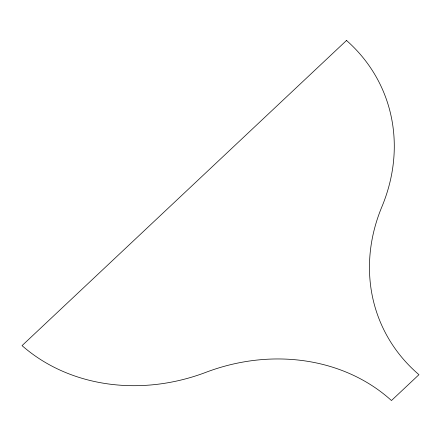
<?xml version="1.0" encoding="UTF-8"?>
<svg xmlns="http://www.w3.org/2000/svg" width="441" height="441" viewBox="0 0 441 441"><rect width="100%" height="100%" fill="white"/><g stroke="black" fill="none" stroke-linecap="round" stroke-linejoin="round"><path stroke-width="0.66" d="M346.51 40.467L22.05 345.623A182.21 158.589 -24.5 0 0 205.908 372.325A182.21 158.589 -24.5 0 1 389.899 399.149L391.47 400.533L418.95 374.69L417.379 373.307A182.21 158.589 -24.5 0 1 381.873 206.823A182.21 158.589 -24.5 0 0 346.51 40.467"/></g></svg>
